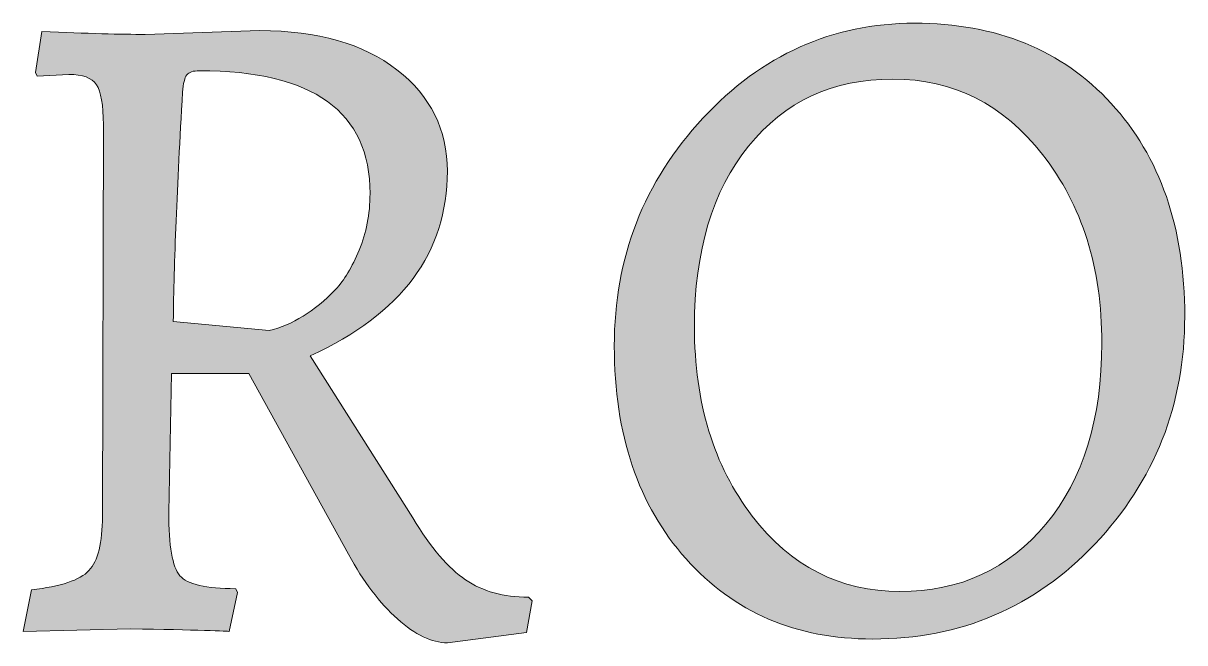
# Model space of a CAD drawing. Header units: inches. Extents: x 30.75 to 38.26, y -31.75 to -24.55.
# Drawn here: x 35.614 to 36.906, y -31.751 to -31.061 of the extents above; entities that cross this region are included whole.
import ezdxf

# ---------------------------------------------------------------- set-up
doc = ezdxf.new("R2010")
doc.units = ezdxf.units.IN
doc.header["$MEASUREMENT"] = 0
doc.layers.add('Layer 3', color=7, linetype='Continuous')

msp = doc.modelspace()

# ---------------------------------------------------------------- hatches: boundary and pattern name
at = {"layer": 'Layer 3', "true_color": 0xffffff}
h = msp.add_hatch(color=7, dxfattribs=at)
h.dxf.hatch_style = 2
edge = h.paths.add_edge_path()
edge.add_spline(control_points=[(36.5584, -31.7467), (36.4734, -31.7467), (36.4043, -31.717), (36.3511, -31.6575), (36.2979, -31.5981), (36.2713, -31.5192), (36.2713, -31.4207), (36.2713, -31.3221), (36.3041, -31.2377), (36.3698, -31.1672), (36.4354, -31.0966), (36.5138, -31.0614), (36.6051, -31.0614), (36.6963, -31.0614), (36.7693, -31.0911), (36.8238, -31.1506), (36.8784, -31.21), (36.9057, -31.289), (36.9057, -31.3875), (36.9057, -31.486), (36.8724, -31.5705), (36.8057, -31.641), (36.739, -31.7115), (36.6566, -31.7467), (36.5584, -31.7467)], knot_values=[0, 0, 0, 0, 1, 1, 1, 2, 2, 2, 3, 3, 3, 4, 4, 4, 5, 5, 5, 6, 6, 6, 7, 7, 7, 8, 8, 8, 8], degree=3, periodic=1)
edge = h.paths.add_edge_path()
edge.add_spline(control_points=[(36.3604, -31.3994), (36.3604, -31.4837), (36.3818, -31.5539), (36.4247, -31.6099), (36.4675, -31.6658), (36.5223, -31.6938), (36.589, -31.6938), (36.6557, -31.6938), (36.7098, -31.6688), (36.7513, -31.6187), (36.7928, -31.5686), (36.8135, -31.5015), (36.8135, -31.4175), (36.8135, -31.3336), (36.7915, -31.2636), (36.7476, -31.2076), (36.7038, -31.1516), (36.6483, -31.1236), (36.5812, -31.1236), (36.5142, -31.1236), (36.4606, -31.1485), (36.4205, -31.1983), (36.3804, -31.248), (36.3604, -31.3151), (36.3604, -31.3994)], knot_values=[0, 0, 0, 0, 1, 1, 1, 2, 2, 2, 3, 3, 3, 4, 4, 4, 5, 5, 5, 6, 6, 6, 7, 7, 7, 8, 8, 8, 8], degree=3, periodic=1)
h = msp.add_hatch(color=7, dxfattribs=at)
h.dxf.hatch_style = 2
edge = h.paths.add_edge_path()
edge.add_spline(control_points=[(36.0296, -31.1133), (36.0669, -31.1423), (36.0856, -31.1799), (36.0856, -31.2262), (36.0856, -31.3168), (36.0348, -31.3852), (35.9332, -31.4315), (35.9332, -31.4315), (36.0473, -31.6119), (36.0473, -31.6119), (36.0673, -31.6451), (36.0869, -31.6681), (36.1059, -31.6809), (36.1248, -31.6937), (36.1482, -31.7001), (36.1758, -31.7001), (36.1758, -31.7001), (36.18, -31.7042), (36.18, -31.7042), (36.18, -31.7042), (36.1738, -31.7394), (36.1738, -31.7394), (36.1738, -31.7394), (36.0856, -31.7509), (36.0856, -31.7509), (36.0684, -31.7509), (36.0499, -31.7421), (36.0302, -31.7244), (36.0105, -31.7068), (35.9923, -31.6828), (35.9757, -31.6524), (35.9757, -31.6524), (35.8648, -31.4512), (35.8648, -31.4512), (35.8648, -31.4512), (35.7788, -31.4512), (35.7788, -31.4512), (35.7788, -31.4512), (35.7757, -31.6057), (35.7757, -31.6057), (35.7757, -31.643), (35.7798, -31.6665), (35.7881, -31.6762), (35.7964, -31.6859), (35.8171, -31.6907), (35.8503, -31.6907), (35.8503, -31.6907), (35.8523, -31.6949), (35.8523, -31.6949), (35.8523, -31.6949), (35.843, -31.7384), (35.843, -31.7384), (35.843, -31.7377), (35.8064, -31.7367), (35.7331, -31.7353), (35.7331, -31.7353), (35.6139, -31.7384), (35.6139, -31.7384), (35.6139, -31.7384), (35.6232, -31.6918), (35.6232, -31.6918), (35.6557, -31.6883), (35.6769, -31.6812), (35.687, -31.6705), (35.697, -31.6598), (35.702, -31.6396), (35.702, -31.6099), (35.702, -31.6099), (35.7031, -31.1744), (35.7031, -31.1744), (35.7031, -31.1523), (35.7004, -31.1374), (35.6953, -31.1299), (35.6901, -31.1222), (35.6799, -31.1184), (35.6647, -31.1184), (35.6647, -31.1184), (35.6295, -31.1205), (35.6295, -31.1205), (35.6295, -31.1205), (35.6274, -31.1164), (35.6274, -31.1164), (35.6274, -31.1164), (35.6346, -31.0707), (35.6346, -31.0707), (35.6851, -31.0728), (35.7234, -31.0739), (35.7497, -31.0739), (35.7497, -31.0739), (35.8772, -31.0697), (35.8772, -31.0697), (35.9415, -31.0697), (35.9923, -31.0842), (36.0296, -31.1133)], knot_values=[0, 0, 0, 0, 1, 1, 1, 2, 2, 2, 3, 3, 3, 4, 4, 4, 5, 5, 5, 6, 6, 6, 7, 7, 7, 8, 8, 8, 9, 9, 9, 10, 10, 10, 11, 11, 11, 12, 12, 12, 13, 13, 13, 14, 14, 14, 15, 15, 15, 16, 16, 16, 17, 17, 17, 18, 18, 18, 19, 19, 19, 20, 20, 20, 21, 21, 21, 22, 22, 22, 23, 23, 23, 24, 24, 24, 25, 25, 25, 26, 26, 26, 27, 27, 27, 28, 28, 28, 29, 29, 29, 30, 30, 30, 31, 31, 31, 31], degree=3, periodic=1)
edge = h.paths.add_edge_path()
edge.add_spline(control_points=[(35.9996, -31.2511), (35.9996, -31.1599), (35.9363, -31.1143), (35.8098, -31.1143), (35.8029, -31.1143), (35.7982, -31.1159), (35.7958, -31.1189), (35.7934, -31.1221), (35.7919, -31.1285), (35.7912, -31.1381), (35.785, -31.2439), (35.7815, -31.3289), (35.7808, -31.3932), (35.7808, -31.3932), (35.8876, -31.4035), (35.8876, -31.4035), (35.9132, -31.3973), (35.9377, -31.3821), (35.9612, -31.3579), (35.9709, -31.3476), (35.9797, -31.3329), (35.9876, -31.3139), (35.9956, -31.2949), (35.9996, -31.2739), (35.9996, -31.2511)], knot_values=[0, 0, 0, 0, 1, 1, 1, 2, 2, 2, 3, 3, 3, 4, 4, 4, 5, 5, 5, 6, 6, 6, 7, 7, 7, 8, 8, 8, 8], degree=3, periodic=1)

# ---------------------------------------------------------------- linework, layer by layer
at = {"layer": 'Layer 3', "lineweight": 0}
for points, knots in [([(36.5584, -31.7467), (36.4734, -31.7467), (36.4043, -31.717), (36.3511, -31.6575), (36.2979, -31.5981), (36.2713, -31.5192), (36.2713, -31.4207), (36.2713, -31.3221), (36.3041, -31.2377), (36.3698, -31.1672), (36.4354, -31.0966), (36.5138, -31.0614), (36.6051, -31.0614), (36.6963, -31.0614), (36.7693, -31.0911), (36.8238, -31.1506), (36.8784, -31.21), (36.9057, -31.289), (36.9057, -31.3875), (36.9057, -31.486), (36.8724, -31.5705), (36.8057, -31.641), (36.739, -31.7115), (36.6566, -31.7467), (36.5584, -31.7467)], [0, 0, 0, 0, 1, 1, 1, 2, 2, 2, 3, 3, 3, 4, 4, 4, 5, 5, 5, 6, 6, 6, 7, 7, 7, 8, 8, 8, 8]), ([(36.0296, -31.1133), (36.0669, -31.1423), (36.0856, -31.1799), (36.0856, -31.2262), (36.0856, -31.3168), (36.0348, -31.3852), (35.9332, -31.4315), (35.9332, -31.4315), (36.0473, -31.6119), (36.0473, -31.6119), (36.0673, -31.6451), (36.0869, -31.6681), (36.1059, -31.6809), (36.1248, -31.6937), (36.1482, -31.7001), (36.1758, -31.7001), (36.1758, -31.7001), (36.18, -31.7042), (36.18, -31.7042), (36.18, -31.7042), (36.1738, -31.7394), (36.1738, -31.7394), (36.1738, -31.7394), (36.0856, -31.7509), (36.0856, -31.7509), (36.0684, -31.7509), (36.0499, -31.7421), (36.0302, -31.7244), (36.0105, -31.7068), (35.9923, -31.6828), (35.9757, -31.6524), (35.9757, -31.6524), (35.8648, -31.4512), (35.8648, -31.4512), (35.8648, -31.4512), (35.7788, -31.4512), (35.7788, -31.4512), (35.7788, -31.4512), (35.7757, -31.6057), (35.7757, -31.6057), (35.7757, -31.643), (35.7798, -31.6665), (35.7881, -31.6762), (35.7964, -31.6859), (35.8171, -31.6907), (35.8503, -31.6907), (35.8503, -31.6907), (35.8523, -31.6949), (35.8523, -31.6949), (35.8523, -31.6949), (35.843, -31.7384), (35.843, -31.7384), (35.843, -31.7377), (35.8064, -31.7367), (35.7331, -31.7353), (35.7331, -31.7353), (35.6139, -31.7384), (35.6139, -31.7384), (35.6139, -31.7384), (35.6232, -31.6918), (35.6232, -31.6918), (35.6557, -31.6883), (35.6769, -31.6812), (35.687, -31.6705), (35.697, -31.6598), (35.702, -31.6396), (35.702, -31.6099), (35.702, -31.6099), (35.7031, -31.1744), (35.7031, -31.1744), (35.7031, -31.1523), (35.7004, -31.1374), (35.6953, -31.1299), (35.6901, -31.1222), (35.6799, -31.1184), (35.6647, -31.1184), (35.6647, -31.1184), (35.6295, -31.1205), (35.6295, -31.1205), (35.6295, -31.1205), (35.6274, -31.1164), (35.6274, -31.1164), (35.6274, -31.1164), (35.6346, -31.0707), (35.6346, -31.0707), (35.6851, -31.0728), (35.7234, -31.0739), (35.7497, -31.0739), (35.7497, -31.0739), (35.8772, -31.0697), (35.8772, -31.0697), (35.9415, -31.0697), (35.9923, -31.0842), (36.0296, -31.1133)], [0, 0, 0, 0, 1, 1, 1, 2, 2, 2, 3, 3, 3, 4, 4, 4, 5, 5, 5, 6, 6, 6, 7, 7, 7, 8, 8, 8, 9, 9, 9, 10, 10, 10, 11, 11, 11, 12, 12, 12, 13, 13, 13, 14, 14, 14, 15, 15, 15, 16, 16, 16, 17, 17, 17, 18, 18, 18, 19, 19, 19, 20, 20, 20, 21, 21, 21, 22, 22, 22, 23, 23, 23, 24, 24, 24, 25, 25, 25, 26, 26, 26, 27, 27, 27, 28, 28, 28, 29, 29, 29, 30, 30, 30, 31, 31, 31, 31]), ([(35.9996, -31.2511), (35.9996, -31.1599), (35.9363, -31.1143), (35.8098, -31.1143), (35.8029, -31.1143), (35.7982, -31.1159), (35.7958, -31.1189), (35.7934, -31.1221), (35.7919, -31.1285), (35.7912, -31.1381), (35.785, -31.2439), (35.7815, -31.3289), (35.7808, -31.3932), (35.7808, -31.3932), (35.8876, -31.4035), (35.8876, -31.4035), (35.9132, -31.3973), (35.9377, -31.3821), (35.9612, -31.3579), (35.9709, -31.3476), (35.9797, -31.3329), (35.9876, -31.3139), (35.9956, -31.2949), (35.9996, -31.2739), (35.9996, -31.2511)], [0, 0, 0, 0, 1, 1, 1, 2, 2, 2, 3, 3, 3, 4, 4, 4, 5, 5, 5, 6, 6, 6, 7, 7, 7, 8, 8, 8, 8]), ([(36.3604, -31.3994), (36.3604, -31.4837), (36.3818, -31.5539), (36.4247, -31.6099), (36.4675, -31.6658), (36.5223, -31.6938), (36.589, -31.6938), (36.6557, -31.6938), (36.7098, -31.6688), (36.7513, -31.6187), (36.7928, -31.5686), (36.8135, -31.5015), (36.8135, -31.4175), (36.8135, -31.3336), (36.7915, -31.2636), (36.7476, -31.2076), (36.7038, -31.1516), (36.6483, -31.1236), (36.5812, -31.1236), (36.5142, -31.1236), (36.4606, -31.1485), (36.4205, -31.1983), (36.3804, -31.248), (36.3604, -31.3151), (36.3604, -31.3994)], [0, 0, 0, 0, 1, 1, 1, 2, 2, 2, 3, 3, 3, 4, 4, 4, 5, 5, 5, 6, 6, 6, 7, 7, 7, 8, 8, 8, 8])]:
    msp.add_open_spline(points, degree=3, knots=knots, dxfattribs=at)

doc.saveas('drawing.dxf')
